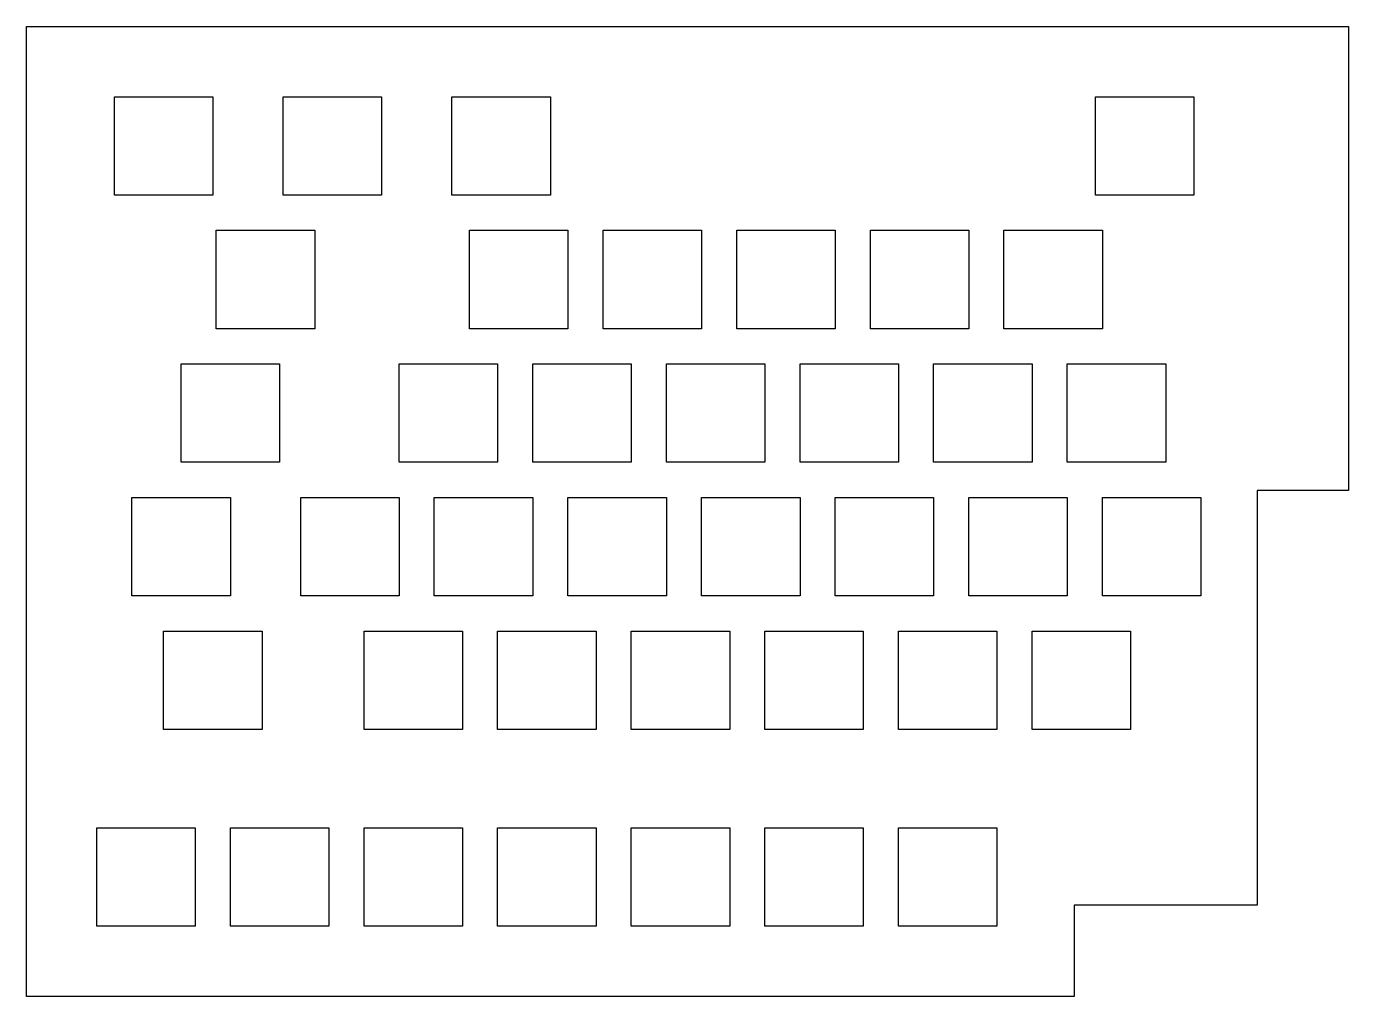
# Model space of a CAD drawing. Extents: x 0 to 188, y 0 to 138.
import ezdxf

# ---------------------------------------------------------------- set-up
doc = ezdxf.new("R2010")
doc.units = 0
doc.header["$MEASUREMENT"] = 0
doc.layers.get('0').update_dxf_attribs({"true_color": 0xffffff})

msp = doc.modelspace()

# ---------------------------------------------------------------- linework, layer by layer
at = {"color": 5, "true_color": 0x0000ff}
for p, q in [((0, 0), (0, 138)), ((0, 138), (188, 138)), ((188, 138), (188, 72)), ((12.5, 114), (12.5, 128)), ((12.5, 128), (26.5, 128)), ((26.5, 128), (26.5, 114)), ((36.5, 114), (36.5, 128)), ((36.5, 128), (50.5, 128)), ((50.5, 128), (50.5, 114)), ((60.5, 114), (60.5, 128)), ((60.5, 128), (74.5, 128)), ((74.5, 128), (74.5, 114)), ((152, 114), (152, 128)), ((152, 128), (166, 128)), ((166, 128), (166, 114)), ((26.5, 114), (12.5, 114)), ((50.5, 114), (36.5, 114)), ((74.5, 114), (60.5, 114)), ((166, 114), (152, 114)), ((27, 95), (27, 109)), ((27, 109), (41, 109)), ((41, 109), (41, 95)), ((63, 95), (63, 109)), ((63, 109), (77, 109)), ((77, 109), (77, 95)), ((82, 95), (82, 109)), ((82, 109), (96, 109)), ((96, 109), (96, 95)), ((101, 95), (101, 109)), ((101, 109), (115, 109)), ((115, 109), (115, 95)), ((120, 95), (120, 109)), ((120, 109), (134, 109)), ((134, 109), (134, 95)), ((139, 95), (139, 109)), ((139, 109), (153, 109)), ((153, 109), (153, 95)), ((41, 95), (27, 95)), ((77, 95), (63, 95)), ((96, 95), (82, 95)), ((115, 95), (101, 95)), ((134, 95), (120, 95)), ((153, 95), (139, 95)), ((22, 76), (22, 90)), ((22, 90), (36, 90)), ((36, 90), (36, 76)), ((53, 76), (53, 90)), ((53, 90), (67, 90)), ((67, 90), (67, 76)), ((72, 76), (72, 90)), ((72, 90), (86, 90)), ((86, 90), (86, 76)), ((91, 76), (91, 90)), ((91, 90), (105, 90)), ((105, 90), (105, 76)), ((110, 76), (110, 90)), ((110, 90), (124, 90)), ((124, 90), (124, 76)), ((129, 76), (129, 90)), ((129, 90), (143, 90)), ((143, 90), (143, 76)), ((148, 76), (148, 90)), ((148, 90), (162, 90)), ((162, 90), (162, 76)), ((36, 76), (22, 76)), ((67, 76), (53, 76)), ((86, 76), (72, 76)), ((105, 76), (91, 76)), ((124, 76), (110, 76)), ((143, 76), (129, 76)), ((162, 76), (148, 76)), ((188, 72), (175, 72)), ((175, 72), (175, 13)), ((15, 57), (15, 71)), ((15, 71), (29, 71)), ((29, 71), (29, 57)), ((39, 57), (39, 71)), ((39, 71), (53, 71)), ((53, 71), (53, 57)), ((58, 57), (58, 71)), ((58, 71), (72, 71)), ((72, 71), (72, 57)), ((77, 57), (77, 71)), ((77, 71), (91, 71)), ((91, 71), (91, 57)), ((96, 57), (96, 71)), ((96, 71), (110, 71)), ((110, 71), (110, 57)), ((115, 57), (115, 71)), ((115, 71), (129, 71)), ((129, 71), (129, 57)), ((134, 57), (134, 71)), ((134, 71), (148, 71)), ((148, 71), (148, 57)), ((153, 57), (153, 71)), ((153, 71), (167, 71)), ((167, 71), (167, 57)), ((29, 57), (15, 57)), ((53, 57), (39, 57)), ((72, 57), (58, 57)), ((91, 57), (77, 57)), ((110, 57), (96, 57)), ((129, 57), (115, 57)), ((148, 57), (134, 57)), ((167, 57), (153, 57)), ((19.5, 38), (19.5, 52)), ((19.5, 52), (33.5, 52)), ((33.5, 52), (33.5, 38)), ((48, 38), (48, 52)), ((48, 52), (62, 52)), ((62, 52), (62, 38)), ((67, 38), (67, 52)), ((67, 52), (81, 52)), ((81, 52), (81, 38)), ((86, 38), (86, 52)), ((86, 52), (100, 52)), ((100, 52), (100, 38)), ((105, 38), (105, 52)), ((105, 52), (119, 52)), ((119, 52), (119, 38)), ((124, 38), (124, 52)), ((124, 52), (138, 52)), ((138, 52), (138, 38)), ((143, 38), (143, 52)), ((143, 52), (157, 52)), ((157, 52), (157, 38)), ((33.5, 38), (19.5, 38)), ((62, 38), (48, 38)), ((81, 38), (67, 38)), ((100, 38), (86, 38)), ((119, 38), (105, 38)), ((138, 38), (124, 38)), ((157, 38), (143, 38)), ((10, 10), (10, 24)), ((10, 24), (24, 24)), ((24, 24), (24, 10)), ((29, 10), (29, 24)), ((29, 24), (43, 24)), ((43, 24), (43, 10)), ((48, 10), (48, 24)), ((48, 24), (62, 24)), ((62, 24), (62, 10)), ((67, 10), (67, 24)), ((67, 24), (81, 24)), ((81, 24), (81, 10)), ((86, 10), (86, 24)), ((86, 24), (100, 24)), ((100, 24), (100, 10)), ((105, 10), (105, 24)), ((105, 24), (119, 24)), ((119, 24), (119, 10)), ((124, 10), (124, 24)), ((124, 24), (138, 24)), ((138, 24), (138, 10)), ((175, 13), (149, 13)), ((149, 13), (149, 0)), ((24, 10), (10, 10)), ((43, 10), (29, 10)), ((62, 10), (48, 10)), ((81, 10), (67, 10)), ((100, 10), (86, 10)), ((119, 10), (105, 10)), ((138, 10), (124, 10)), ((149, 0), (0, 0))]:
    msp.add_line(p, q, dxfattribs=at)

doc.saveas('drawing.dxf')
